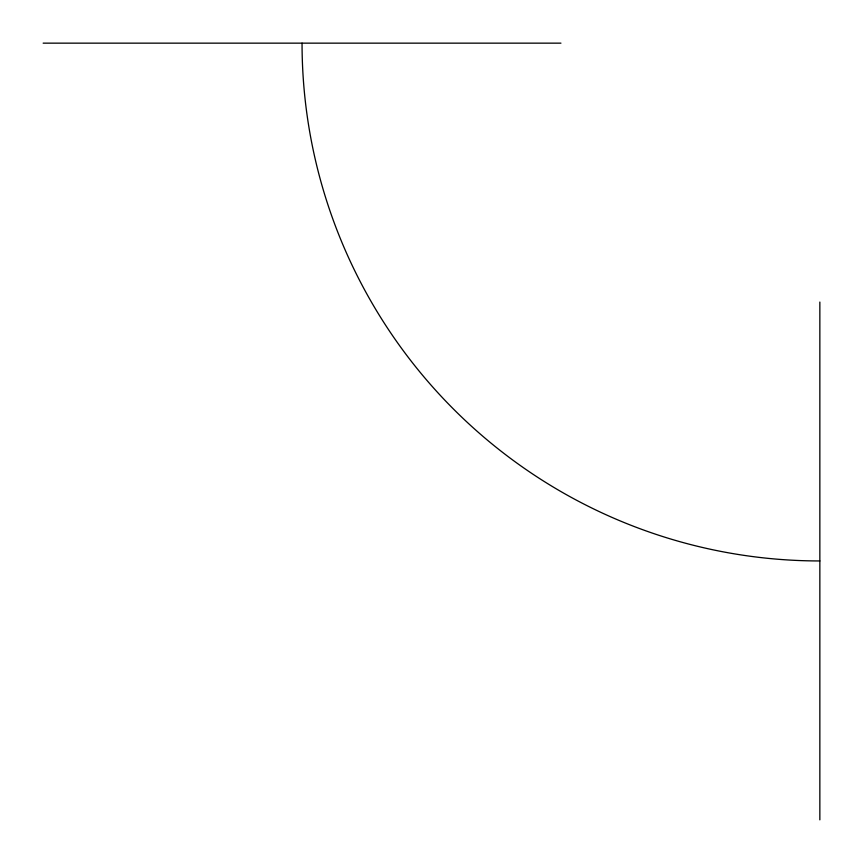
<?xml version="1.0" encoding="UTF-8"?>
<svg xmlns="http://www.w3.org/2000/svg" width="863" height="863" viewBox="0 0 863 863"><rect width="100%" height="100%" fill="white"/><g stroke="black" fill="none" stroke-linecap="round" stroke-linejoin="round"><path stroke-width="1.29" d="M43.15 43.15L560.95 43.15M819.85 302.05L819.85 819.85M819.85 560.95A517.8 517.8 0 0 1 302.05 43.15"/></g></svg>
